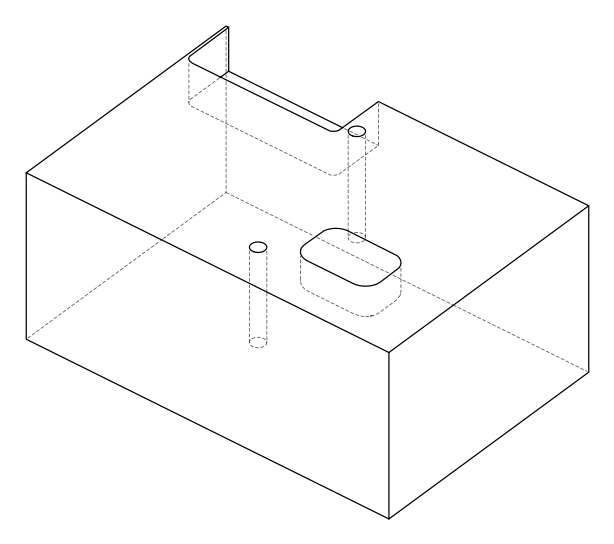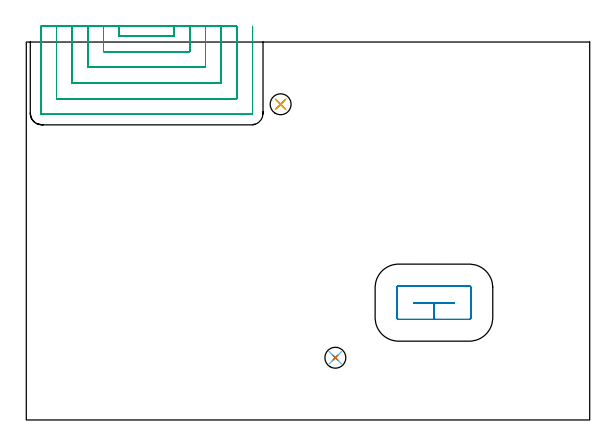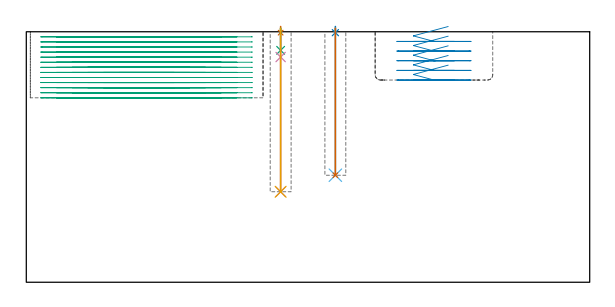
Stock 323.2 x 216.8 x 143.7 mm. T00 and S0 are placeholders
(PLAN: 9 operations, 7 tool changes, 45.6 min)
(1 SPOT_DRILL | STEP1POCKET | NXT0321_9005460120000 | 0.03 min | 1 mm3)
(2 SPOT_DRILL_1 | STEP1POCKET_1 | NXT0321_9005460120000 | 0.03 min | 1 mm3)
(3 DRILL_BLIND_HOLE_INTO_CENTER | STEP1POCKET | NXT0301_042 | 0.05 min | 384 mm3)
(4 GUN_DRILL_BLIND_HOLE | STEP1POCKET | UGT0307_003 | 0.41 min | 3095 mm3)
(5 DRILL_TO_ENLARGE_BLIND_HOLE | STEP1POCKET | UGT0301_373 | 0.38 min | 6879 mm3)
(6 DRILL_BLIND_HOLE_INTO_CENTER_1 | STEP1POCKET_1 | NXT0301_042 | 0.34 min | 3204 mm3)
(7 DRILL_TO_ENLARGE_BLIND_HOLE_1 | STEP1POCKET_1 | UGT0301_373 | 0.34 min | 6083 mm3)
(8 MILL_RECTANGULAR_POCKET | POCKET_RECTANGULAR_STRAIGHT | NXT0201_007 | Follow Part, ap 6.25, ae 75% | 2.47 min | 77879 mm3)
(9 MILL_SLOT | SLOT_PARTIAL_RECTANGULAR | NXT0201_011 | Follow Part, ap 3, ae 75% | 41.58 min | 239624 mm3)
(TOOL NXT0321_9005460120000 | NC Spot Drill, 142deg, 12mm, Carbide, Uncoated | D12 PA142 FL30 Z2)
(TOOL NXT0301_042 | Carbide Drill 7.1mm [860.1-0710-057A1-MM 2214] | D7.1 PA140 FL85 Z2)
(TOOL UGT0307_003 | Gun Drill 7 mm | D7 PA130 FL24 Z1)
(TOOL UGT0301_373 | Twist Drill Flat Bottom 12 mm | D12 PA180 FL101 Z2)
(TOOL NXT0201_007 | ENDMILL 25mm [R216.25-25050GCK54P 1620] | D25 R3 FL54 Z5)
(TOOL NXT0201_011 | ENDMILL 12mm [2P460-1200-NA 1630] | D12 FL38 Z6)
(OP 1 SPOT_DRILL)
G17 G21 G94 G90
T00 M6
G54
G17 G0 G90 X145.9 Y181.1 S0 M3
G43 Z153.7 H0
G94 G81 G98 Z143.175 F250. R146.7
G80
M5
M2
(OP 2 SPOT_DRILL_1)
G17 G21 G94 G90
T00 M6
G54
G17 G0 G90 X177.3 Y35.7 S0 M3
G43 Z153.7 H0
G94 G81 G98 Z143.175 F250. R146.7
G80
M5
M2
(OP 3 DRILL_BLIND_HOLE_INTO_CENTER)
G17 G21 G94 G90
T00 M6
G54
G17 G0 G90 X145.9 Y181.1 S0 M3
G43 Z153.7 H1
G94 G81 G98 Z133.05 F250. R145.7
G80
M5
M2
(OP 4 GUN_DRILL_BLIND_HOLE)
G17 G21 G94 G90
T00 M6
G54
G17 G0 G90 X145.9 Y181.1 M8
G43 Z153.7 H0
Z142.101
S716 M3
G94 G1 Z129.192 F125. M26
G4 X.084
Z51.9 F250.
G4 X.084
G0 Z52.
M5
M9
Z142.101
Z153.7
M2
(OP 5 DRILL_TO_ENLARGE_BLIND_HOLE)
G17 G21 G94 G90
T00 M6
G54
G17 G0 G90 X145.9 Y181.1 S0 M3
G43 Z153.7 H0
G94 G73 G98 Z51.9 F250. Q11.475 R145.7
G80
M5
M2
(OP 6 DRILL_BLIND_HOLE_INTO_CENTER_1)
G17 G21 G94 G90
T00 M6
G54
G17 G0 G90 X177.3 Y35.7 S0 M3
G43 Z153.7 H1
G94 G81 G98 Z61.4 F250. R145.7
G80
M5
M2
(OP 7 DRILL_TO_ENLARGE_BLIND_HOLE_1)
G17 G21 G94 G90
T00 M6
G54
G17 G0 G90 X177.3 Y35.7 S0 M3
G43 Z153.7 H0
G94 G73 G98 Z61.4 F250. Q11.757 R145.7
G80
M5
M2
(OP 8 MILL_RECTANGULAR_POCKET)
G17 G21 G94 G90
T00 M6
G54
G17 G0 G90 X242.022 Y67.4 S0 M3
G43 Z153.7 H1
Z146.7
G94 G1 X222.1 Z141.362 F250.
Y67.2 Z141.308
X233.85 Z138.16
X245.6 F500.
Y67.4
X222.1
Y67.2
X233.85
Y57.7
X254.1
G3 X255.1 Y58.7 R1.
G1 Y75.9
G3 X254.1 Y76.9 R1.
G1 X213.6
G3 X212.6 Y75.9 R1.
G1 Y58.7
G3 X213.6 Y57.7 R1.
G1 X233.85
X234.85
G0 X242.022 Y67.4 Z141.16
G1 X222.1 Z135.822 F250.
Y67.2 Z135.768
X233.85 Z132.62
X245.6 F500.
Y67.4
X222.1
Y67.2
X233.85
Y57.7
X254.1
G3 X255.1 Y58.7 R1.
G1 Y75.9
G3 X254.1 Y76.9 R1.
G1 X213.6
G3 X212.6 Y75.9 R1.
G1 Y58.7
G3 X213.6 Y57.7 R1.
G1 X233.85
X234.85
G0 X242.022 Y67.4 Z135.62
G1 X222.1 Z130.282 F250.
Y67.2 Z130.228
X233.85 Z127.08
X245.6 F500.
Y67.4
X222.1
Y67.2
X233.85
Y57.7
X254.1
G3 X255.1 Y58.7 R1.
G1 Y75.9
G3 X254.1 Y76.9 R1.
G1 X213.6
G3 X212.6 Y75.9 R1.
G1 Y58.7
G3 X213.6 Y57.7 R1.
G1 X233.85
X234.85
G0 X242.022 Y67.4 Z130.08
G1 X222.1 Z124.742 F250.
Y67.2 Z124.688
X233.85 Z121.54
X245.6 F500.
Y67.4
X222.1
Y67.2
X233.85
Y57.7
X254.1
G3 X255.1 Y58.7 R1.
G1 Y75.9
G3 X254.1 Y76.9 R1.
G1 X213.6
G3 X212.6 Y75.9 R1.
G1 Y58.7
G3 X213.6 Y57.7 R1.
G1 X233.85
X234.85
G0 X242.022 Y67.4 Z124.54
G1 X222.1 Z119.202 F250.
Y67.2 Z119.148
X233.85 Z116.
X245.6 F500.
Y67.4
X222.1
Y67.2
X233.85
Y57.7
X254.1
G3 X255.1 Y58.7 R1.
G1 Y75.9
G3 X254.1 Y76.9 R1.
G1 X213.6
G3 X212.6 Y75.9 R1.
G1 Y58.7
G3 X213.6 Y57.7 R1.
G1 X233.85
X234.85
G0 Z153.7
M5
M2
(OP 9 MILL_SLOT)
G17 G21 G94 G90
T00 M6
G54
G17 G0 G90 X53.3 Y225.8 S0 M3
G43 Z153.7 H1
Z140.785
G94 G1 Y222.8 F250.
Y220.3 F500.
X84.8
Y222.8
Y225.8 F250.
X44.3
Y222.8
Y211.3 F500.
X93.8
Y222.8
Y225.8 F250.
X35.3
Y222.8
Y202.3 F500.
X102.8
Y222.8
Y225.8 F250.
X26.3
Y222.8
Y193.3 F500.
X111.8
Y222.8
Y225.8 F250.
X17.3
Y222.8
Y184.3 F500.
X120.8
Y222.8
Y225.8 F250.
X8.3
Y222.8
Y176. F500.
G3 X9. Y175.3 R0.7
G1 X129.1
G3 X129.8 Y176. R0.7
G1 Y222.8
Y225.8 F250.
G0 X53.3 Z137.869
G1 Y222.8
Y220.3 F500.
X84.8
Y222.8
Y225.8 F250.
X44.3
Y222.8
Y211.3 F500.
X93.8
Y222.8
Y225.8 F250.
X35.3
Y222.8
Y202.3 F500.
X102.8
Y222.8
Y225.8 F250.
X26.3
Y222.8
Y193.3 F500.
X111.8
Y222.8
Y225.8 F250.
X17.3
Y222.8
Y184.3 F500.
X120.8
Y222.8
Y225.8 F250.
X8.3
Y222.8
Y176. F500.
G3 X9. Y175.3 R0.7
G1 X129.1
G3 X129.8 Y176. R0.7
G1 Y222.8
Y225.8 F250.
G0 X53.3 Z134.954
G1 Y222.8
Y220.3 F500.
X84.8
Y222.8
Y225.8 F250.
X44.3
Y222.8
Y211.3 F500.
X93.8
Y222.8
Y225.8 F250.
X35.3
Y222.8
Y202.3 F500.
X102.8
Y222.8
Y225.8 F250.
X26.3
Y222.8
Y193.3 F500.
X111.8
Y222.8
Y225.8 F250.
X17.3
Y222.8
Y184.3 F500.
X120.8
Y222.8
Y225.8 F250.
X8.3
Y222.8
Y176. F500.
G3 X9. Y175.3 R0.7
G1 X129.1
G3 X129.8 Y176. R0.7
G1 Y222.8
Y225.8 F250.
G0 X53.3 Z132.038
G1 Y222.8
Y220.3 F500.
X84.8
Y222.8
Y225.8 F250.
X44.3
Y222.8
Y211.3 F500.
X93.8
Y222.8
Y225.8 F250.
X35.3
Y222.8
Y202.3 F500.
X102.8
Y222.8
Y225.8 F250.
X26.3
Y222.8
Y193.3 F500.
X111.8
Y222.8
Y225.8 F250.
X17.3
Y222.8
Y184.3 F500.
X120.8
Y222.8
Y225.8 F250.
X8.3
Y222.8
Y176. F500.
G3 X9. Y175.3 R0.7
G1 X129.1
G3 X129.8 Y176. R0.7
G1 Y222.8
Y225.8 F250.
G0 X53.3 Z129.123
G1 Y222.8
Y220.3 F500.
X84.8
Y222.8
Y225.8 F250.
X44.3
Y222.8
Y211.3 F500.
X93.8
Y222.8
Y225.8 F250.
X35.3
Y222.8
Y202.3 F500.
X102.8
Y222.8
Y225.8 F250.
X26.3
Y222.8
Y193.3 F500.
X111.8
Y222.8
Y225.8 F250.
X17.3
Y222.8
Y184.3 F500.
X120.8
Y222.8
Y225.8 F250.
X8.3
Y222.8
Y176. F500.
G3 X9. Y175.3 R0.7
G1 X129.1
G3 X129.8 Y176. R0.7
G1 Y222.8
Y225.8 F250.
G0 X53.3 Z126.208
G1 Y222.8
Y220.3 F500.
X84.8
Y222.8
Y225.8 F250.
X44.3
Y222.8
Y211.3 F500.
X93.8
Y222.8
Y225.8 F250.
X35.3
Y222.8
Y202.3 F500.
X102.8
Y222.8
Y225.8 F250.
X26.3
Y222.8
Y193.3 F500.
X111.8
Y222.8
Y225.8 F250.
X17.3
Y222.8
Y184.3 F500.
X120.8
Y222.8
Y225.8 F250.
X8.3
Y222.8
Y176. F500.
G3 X9. Y175.3 R0.7
G1 X129.1
G3 X129.8 Y176. R0.7
G1 Y222.8
Y225.8 F250.
G0 X53.3 Z123.292
G1 Y222.8
Y220.3 F500.
X84.8
Y222.8
Y225.8 F250.
X44.3
Y222.8
Y211.3 F500.
X93.8
Y222.8
Y225.8 F250.
X35.3
Y222.8
Y202.3 F500.
X102.8
Y222.8
Y225.8 F250.
X26.3
Y222.8
Y193.3 F500.
X111.8
Y222.8
Y225.8 F250.
X17.3
Y222.8
Y184.3 F500.
X120.8
Y222.8
Y225.8 F250.
X8.3
Y222.8
Y176. F500.
G3 X9. Y175.3 R0.7
G1 X129.1
G3 X129.8 Y176. R0.7
G1 Y222.8
Y225.8 F250.
G0 X53.3 Z120.377
G1 Y222.8
Y220.3 F500.
X84.8
Y222.8
Y225.8 F250.
X44.3
Y222.8
Y211.3 F500.
X93.8
Y222.8
Y225.8 F250.
X35.3
Y222.8
Y202.3 F500.
X102.8
Y222.8
Y225.8 F250.
X26.3
Y222.8
Y193.3 F500.
X111.8
Y222.8
Y225.8 F250.
X17.3
Y222.8
Y184.3 F500.
X120.8
Y222.8
Y225.8 F250.
X8.3
Y222.8
Y176. F500.
G3 X9. Y175.3 R0.7
G1 X129.1
G3 X129.8 Y176. R0.7
G1 Y222.8
Y225.8 F250.
G0 X53.3 Z117.462
G1 Y222.8
Y220.3 F500.
X84.8
Y222.8
Y225.8 F250.
X44.3
Y222.8
Y211.3 F500.
X93.8
Y222.8
Y225.8 F250.
X35.3
Y222.8
Y202.3 F500.
X102.8
Y222.8
Y225.8 F250.
X26.3
Y222.8
Y193.3 F500.
X111.8
Y222.8
Y225.8 F250.
X17.3
Y222.8
Y184.3 F500.
X120.8
Y222.8
Y225.8 F250.
X8.3
Y222.8
Y176. F500.
G3 X9. Y175.3 R0.7
G1 X129.1
G3 X129.8 Y176. R0.7
G1 Y222.8
Y225.8 F250.
G0 X53.3 Z114.546
G1 Y222.8
Y220.3 F500.
X84.8
Y222.8
Y225.8 F250.
X44.3
Y222.8
Y211.3 F500.
X93.8
Y222.8
Y225.8 F250.
X35.3
Y222.8
Y202.3 F500.
X102.8
Y222.8
Y225.8 F250.
X26.3
Y222.8
Y193.3 F500.
X111.8
Y222.8
Y225.8 F250.
X17.3
Y222.8
Y184.3 F500.
X120.8
Y222.8
Y225.8 F250.
X8.3
Y222.8
Y176. F500.
G3 X9. Y175.3 R0.7
G1 X129.1
G3 X129.8 Y176. R0.7
G1 Y222.8
Y225.8 F250.
G0 X53.3 Z111.631
G1 Y222.8
Y220.3 F500.
X84.8
Y222.8
Y225.8 F250.
X44.3
Y222.8
Y211.3 F500.
X93.8
Y222.8
Y225.8 F250.
X35.3
Y222.8
Y202.3 F500.
X102.8
Y222.8
Y225.8 F250.
X26.3
Y222.8
Y193.3 F500.
X111.8
Y222.8
Y225.8 F250.
X17.3
Y222.8
Y184.3 F500.
X120.8
Y222.8
Y225.8 F250.
X8.3
Y222.8
Y176. F500.
G3 X9. Y175.3 R0.7
G1 X129.1
G3 X129.8 Y176. R0.7
G1 Y222.8
Y225.8 F250.
G0 X53.3 Z108.715
G1 Y222.8
Y220.3 F500.
X84.8
Y222.8
Y225.8 F250.
X44.3
Y222.8
Y211.3 F500.
X93.8
Y222.8
Y225.8 F250.
X35.3
Y222.8
Y202.3 F500.
X102.8
Y222.8
Y225.8 F250.
X26.3
Y222.8
Y193.3 F500.
X111.8
Y222.8
Y225.8 F250.
X17.3
Y222.8
Y184.3 F500.
X120.8
Y222.8
Y225.8 F250.
X8.3
Y222.8
Y176. F500.
G3 X9. Y175.3 R0.7
G1 X129.1
G3 X129.8 Y176. R0.7
G1 Y222.8
Y225.8 F250.
G0 X53.3 Z105.8
G1 Y222.8
Y220.3 F500.
X84.8
Y222.8
Y225.8 F250.
X44.3
Y222.8
Y211.3 F500.
X93.8
Y222.8
Y225.8 F250.
X35.3
Y222.8
Y202.3 F500.
X102.8
Y222.8
Y225.8 F250.
X26.3
Y222.8
Y193.3 F500.
X111.8
Y222.8
Y225.8 F250.
X17.3
Y222.8
Y184.3 F500.
X120.8
Y222.8
Y225.8 F250.
X8.3
Y222.8
Y176. F500.
G3 X9. Y175.3 R0.7
G1 X129.1
G3 X129.8 Y176. R0.7
G1 Y222.8
Y225.8 F250.
G0 Z153.7
M5
M2
